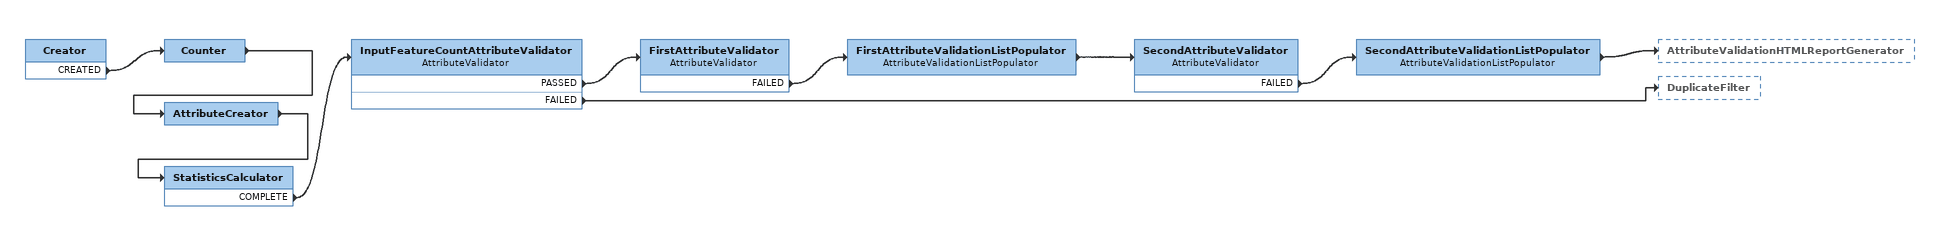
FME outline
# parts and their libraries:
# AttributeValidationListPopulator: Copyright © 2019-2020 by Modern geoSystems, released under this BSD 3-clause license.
Creator
    CREATED -> Counter
Counter
    -> AttributeCreator
AttributeCreator
    -> StatisticsCalculator
StatisticsCalculator
    COMPLETE -> InputFeatureCountAttributeValidator
InputFeatureCountAttributeValidator: AttributeValidator
    PASSED -> FirstAttributeValidator
    FAILED -> DuplicateFilter
FirstAttributeValidator: AttributeValidator
    FAILED -> FirstAttributeValidationListPopulator
FirstAttributeValidationListPopulator: AttributeValidationListPopulator
    -> SecondAttributeValidator
SecondAttributeValidator: AttributeValidator
    FAILED -> SecondAttributeValidationListPopulator
SecondAttributeValidationListPopulator: AttributeValidationListPopulator
    -> AttributeValidationHTMLReportGenerator
